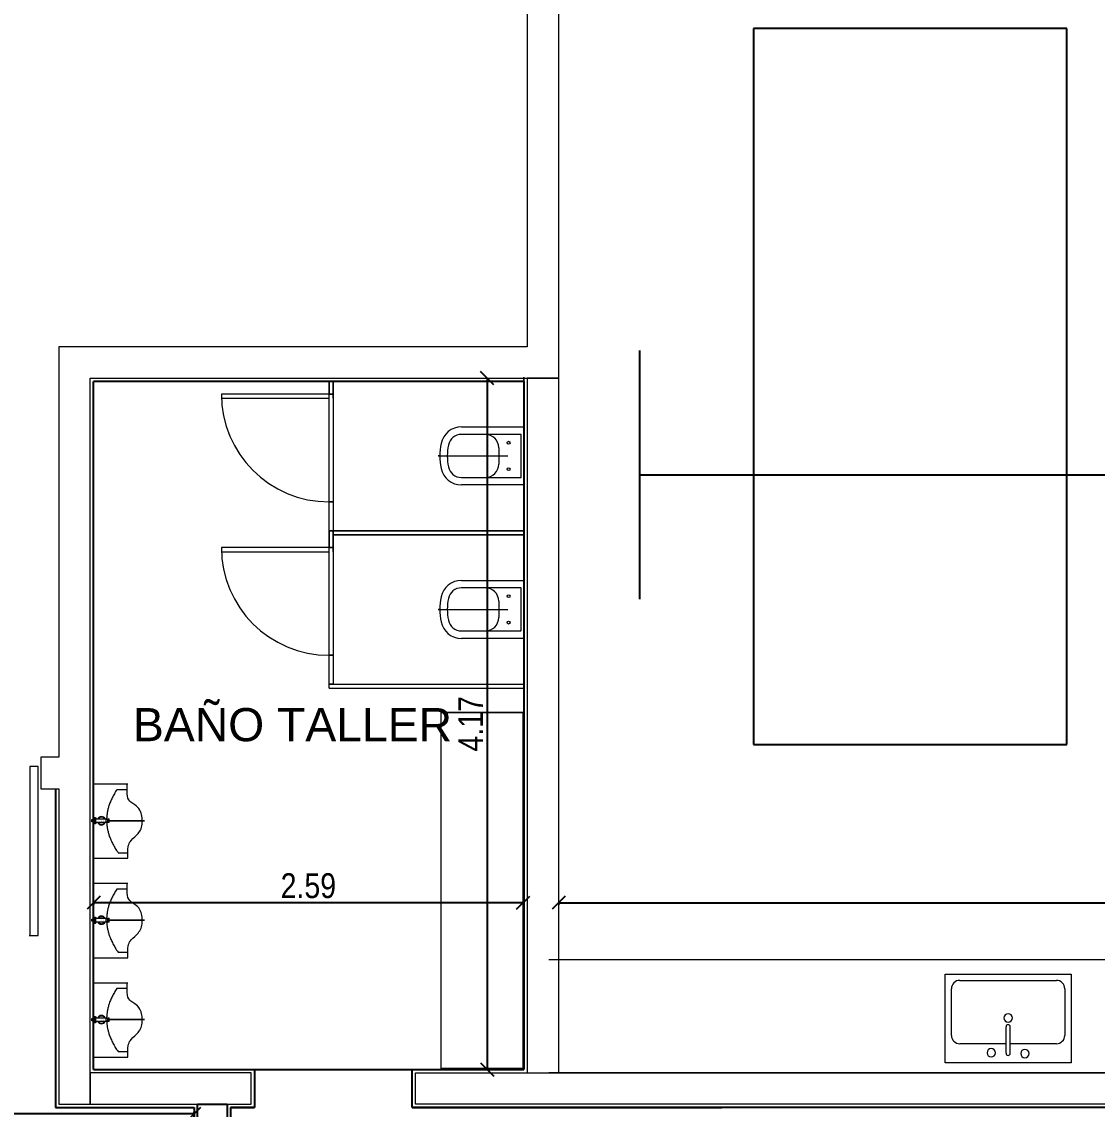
# Model space of a CAD drawing. Header units: millimetres. Extents: x 182 to 305, y 81 to 164.
# Drawn here: x 277.76 to 284.25, y 115.92 to 122.48 of the extents above; entities that cross this region are included whole.
import ezdxf

# ---------------------------------------------------------------- set-up
doc = ezdxf.new("R2010")
doc.units = ezdxf.units.MM
doc.linetypes.add('Dash 1_16_', pattern=[0.003174, 0.001587, -0.001587])
for name, color, linetype, lineweight in [('A-DOORSYM', 7, 'Continuous', 9), ('A-FLORCAM', 7, 'Continuous', 9), ('BLOCK 019', 7, 'Continuous', 9), ('DIMENSION', 1, 'Continuous', 25), ('P-SANRFIM', 7, 'Continuous', 9)]:
    doc.layers.add(name, color=color, linetype=linetype, lineweight=lineweight)
for name, color, linetype in [('DURLOCK', 7, 'Continuous'), ('equipamiento', 7, 'Continuous'), ('estructura', 7, 'Continuous'), ('HATCH LADRILLO COMUN', 7, 'Continuous'), ('LADRILLO HU 018', 7, 'Continuous'), ('REVOQUES', 7, 'Continuous'), ('Sectores', 3, 'Continuous')]:
    doc.layers.add(name, color=color, linetype=linetype)
doc.styles.add('ARIALNARROW', font='ARIALN.TTF')
doc.styles.add('MtXpl_Arial_Unicode_', font='ARIALUNI.ttf')
doc.dimstyles.new('C', dxfattribs={"dimscale": 1.5, "dimtxt": 0.15, "dimasz": 0.08, "dimexe": 0.01, "dimexo": 0, "dimgap": 0.025, "dimtad": 1, "dimzin": 0, "dimdsep": 46, "dimtxsty": 'ARIALNARROW', "dimblk": 'OBLIQUE', "dimcen": 0, "dimclrd": 256, "dimclre": 256, "dimclrt": 256, "dimadec": 0, "dimazin": 0, "dimtfac": 1.666667, "dimtofl": 0, "dimtmove": 0, "dimatfit": 0, "dimldrblk": 'OBLIQUE', "dimfxl": 0.1, "dimtolj": 1, "dimtzin": 0, "dimarcsym": 0})

# ---------------------------------------------------------------- blocks, each defined once
blk = doc.blocks.new('_Oblique')
at = {"layer": 'estructura', "color": 0, "lineweight": -2}
blk.add_line((-0.5, -0.5), (0.5, 0.5), dxfattribs=at)
blk = doc.blocks.new('*D47')
at = {"layer": 'Defpoints', "color": 0}
for p in [(281.001101, 117.170694), (293.610888, 117.170694), (293.610888, 117.170694)]:
    blk.add_point(p, dxfattribs=at)
at = {"layer": 'DIMENSION', "lineweight": -2}
for p, q in [((281.001101, 117.170694), (281.001101, 117.160694)), ((281.001101, 117.170694), (293.610888, 117.170694)), ((293.610888, 117.170694), (293.610888, 117.160694))]:
    blk.add_line(p, q, dxfattribs=at)
at = {"layer": 'DIMENSION', "lineweight": -2, "xscale": 0.08, "yscale": 0.08, "zscale": 0.08, "rotation": 180}
blk.add_blockref('_Oblique', (281.001101, 117.170694), dxfattribs=at)
at = {"layer": 'DIMENSION', "lineweight": -2, "xscale": 0.08, "yscale": 0.08, "zscale": 0.08}
blk.add_blockref('_Oblique', (293.610888, 117.170694), dxfattribs=at)
at = {"layer": 'DIMENSION', "insert": (287.305995, 117.272271), "char_height": 0.15, "attachment_point": 5, "style": 'ARIALNARROW'}
blk.add_mtext('\\A1;12.61', dxfattribs=at)
blk = doc.blocks.new('*D48')
at = {"layer": 'Defpoints', "color": 0}
for p in [(280.570341, 120.334648), (278.911539, 116.164648), (280.570341, 116.164648)]:
    blk.add_point(p, dxfattribs=at)
at = {"layer": 'DIMENSION', "lineweight": -2}
for p, q in [((280.570341, 120.334648), (280.560341, 120.334648)), ((280.570341, 120.334648), (280.570341, 116.164648)), ((278.911539, 116.164648), (280.580341, 116.164648))]:
    blk.add_line(p, q, dxfattribs=at)
at = {"layer": 'DIMENSION', "lineweight": -2, "xscale": 0.08, "yscale": 0.08, "zscale": 0.08}
for p, rotation in [((280.570341, 120.334648), 90), ((280.570341, 116.164648), 270)]:
    blk.add_blockref('_Oblique', p, dxfattribs=dict(at, rotation=rotation))
at = {"layer": 'DIMENSION', "insert": (280.470041, 118.249648), "char_height": 0.15, "attachment_point": 5, "rotation": 90, "style": 'ARIALNARROW'}
blk.add_mtext('\\A1;4.17', dxfattribs=at)
blk = doc.blocks.new('*D49')
at = {"layer": 'Defpoints', "color": 0}
for p in [(280.786402, 117.244006), (278.195194, 117.170694), (278.195194, 117.170694)]:
    blk.add_point(p, dxfattribs=at)
at = {"layer": 'DIMENSION', "lineweight": -2}
for p, q in [((280.786402, 117.244006), (280.786402, 117.160694)), ((278.195194, 117.170694), (278.195194, 117.160694)), ((280.786402, 117.170694), (278.195194, 117.170694))]:
    blk.add_line(p, q, dxfattribs=at)
at = {"layer": 'DIMENSION', "lineweight": -2, "xscale": 0.08, "yscale": 0.08, "zscale": 0.08, "rotation": 180}
blk.add_blockref('_Oblique', (278.195194, 117.170694), dxfattribs=at)
at = {"layer": 'DIMENSION', "lineweight": -2, "xscale": 0.08, "yscale": 0.08, "zscale": 0.08}
blk.add_blockref('_Oblique', (280.786402, 117.170694), dxfattribs=at)
at = {"layer": 'DIMENSION', "insert": (279.490798, 117.272271), "char_height": 0.15, "attachment_point": 5, "style": 'ARIALNARROW'}
blk.add_mtext('\\A1;2.59', dxfattribs=at)
blk = doc.blocks.new('*D51')
at = {"layer": 'Defpoints', "color": 0}
for p in [(265.220788, 115.897484), (265.220788, 115.897484), (278.801539, 114.575899)]:
    blk.add_point(p, dxfattribs=at)
at = {"layer": 'DIMENSION', "lineweight": -2}
for p, q in [((265.220788, 115.897484), (265.220788, 115.907484)), ((278.801539, 115.897484), (265.220788, 115.897484)), ((278.801539, 114.575899), (278.801539, 115.907484))]:
    blk.add_line(p, q, dxfattribs=at)
at = {"layer": 'DIMENSION', "lineweight": -2, "xscale": 0.08, "yscale": 0.08, "zscale": 0.08, "rotation": 180}
blk.add_blockref('_Oblique', (265.220788, 115.897484), dxfattribs=at)
at = {"layer": 'DIMENSION', "lineweight": -2, "xscale": 0.08, "yscale": 0.08, "zscale": 0.08}
blk.add_blockref('_Oblique', (278.801539, 115.897484), dxfattribs=at)
at = {"layer": 'DIMENSION', "insert": (272.011164, 115.999061), "char_height": 0.15, "attachment_point": 5, "style": 'ARIALNARROW'}
blk.add_mtext('\\A1;13.58', dxfattribs=at)

msp = doc.modelspace()

# ---------------------------------------------------------------- linework, layer by layer
at = {"layer": 'A-DOORSYM', "color": 252}
for p, q in [((277.809684, 117.992854), (277.809684, 116.972854)), ((277.859684, 117.992854), (277.809684, 117.992854)), ((277.859684, 116.972854), (277.859684, 117.992854)), ((277.809684, 116.972854), (277.859684, 116.972854))]:
    msp.add_line(p, q, dxfattribs=at)
at = {"layer": 'A-DOORSYM', "color": 252, "linetype": 'Dash 1_16_'}
msp.add_arc((277.859684, 117.992854), 1.021225, 177.19363, 267.19363, dxfattribs=at)
at = {"layer": 'A-FLORCAM', "color": 252}
for p, q in [((279.616002, 120.314648), (279.616002, 120.238448)), ((279.641402, 120.238448), (279.641402, 120.314648)), ((280.791402, 120.314648), (280.791402, 120.340048)), ((280.791402, 120.340048), (280.791402, 120.314648)), ((280.791402, 120.314648), (280.791402, 119.414648)), ((278.966002, 120.238448), (278.966002, 120.213048)), ((279.616002, 120.238448), (278.966002, 120.238448)), ((278.966002, 120.213048), (279.616002, 120.213048)), ((279.616002, 120.238448), (279.641402, 120.238448)), ((279.641402, 120.213048), (279.641402, 120.238448)), ((279.616002, 119.414648), (279.616002, 119.588448)), ((279.616002, 119.588448), (279.641402, 119.588448)), ((279.641402, 119.588448), (279.641402, 119.414648)), ((279.616002, 119.414648), (279.641402, 119.414648)), ((279.616002, 119.414648), (279.616002, 119.313048)), ((280.791402, 119.414648), (279.616002, 119.414648)), ((280.791402, 119.389248), (280.791402, 119.414648)), ((280.791402, 119.414648), (280.791402, 119.389248)), ((279.641402, 119.389248), (280.791402, 119.389248)), ((279.641402, 119.313048), (279.641402, 119.389248)), ((280.791402, 119.389248), (280.791402, 118.489248)), ((278.966002, 119.313048), (278.966002, 119.287648)), ((279.616002, 119.313048), (278.966002, 119.313048)), ((278.966002, 119.287648), (279.616002, 119.287648)), ((279.616002, 119.313048), (279.641402, 119.313048)), ((279.641402, 119.287648), (279.641402, 119.313048)), ((279.616002, 118.489248), (279.616002, 118.663048)), ((279.616002, 118.663048), (279.641402, 118.663048)), ((279.641402, 118.663048), (279.641402, 118.489248)), ((279.616002, 118.489248), (279.641402, 118.489248)), ((280.291402, 118.31841), (280.291402, 118.335702)), ((280.291402, 118.31841), (280.786402, 118.31841)), ((280.786402, 118.31841), (280.291402, 118.31841)), ((280.291402, 116.169602), (280.291402, 118.31841)), ((280.786402, 118.31841), (280.786402, 116.169602)), ((280.786402, 116.169602), (280.786402, 118.31841)), ((280.786402, 116.169602), (280.291402, 116.169602)), ((280.291402, 116.164602), (280.291402, 116.169602)), ((280.291402, 116.169602), (280.786402, 116.169602))]:
    msp.add_line(p, q, dxfattribs=at)
at = {"layer": 'A-FLORCAM', "color": 252, "lineweight": 18}
for p, q in [((279.616002, 120.238448), (279.616002, 120.314648)), ((279.616002, 120.314648), (279.641402, 120.314648)), ((279.641402, 120.314648), (279.641402, 120.238448)), ((279.616002, 119.588448), (279.616002, 120.238448)), ((279.616002, 120.238448), (279.641402, 120.238448)), ((279.641402, 120.238448), (279.616002, 120.238448)), ((279.641402, 120.238448), (279.641402, 119.588448)), ((279.641402, 119.588448), (279.616002, 119.588448)), ((279.616002, 119.414648), (279.616002, 119.588448)), ((279.616002, 119.588448), (279.641402, 119.588448)), ((279.641402, 119.588448), (279.641402, 119.414648)), ((279.641402, 119.414648), (279.616002, 119.414648)), ((279.616002, 119.313048), (279.616002, 119.414648)), ((279.616002, 119.414648), (279.641402, 119.414648)), ((279.641402, 119.389248), (279.641402, 119.414648)), ((279.641402, 119.414648), (280.791402, 119.414648)), ((279.641402, 119.414648), (279.641402, 119.313048)), ((280.791402, 119.414648), (280.791402, 119.389248)), ((280.791402, 119.389248), (279.641402, 119.389248)), ((279.616002, 118.663048), (279.616002, 119.313048)), ((279.616002, 119.313048), (279.641402, 119.313048)), ((279.641402, 119.313048), (279.616002, 119.313048)), ((279.641402, 119.313048), (279.641402, 118.663048)), ((279.641402, 118.663048), (279.616002, 118.663048)), ((279.616002, 118.489248), (279.616002, 118.663048)), ((279.616002, 118.663048), (279.641402, 118.663048)), ((279.641402, 118.663048), (279.641402, 118.489248)), ((279.641402, 118.489248), (279.616002, 118.489248)), ((292.201685, 116.825598), (280.941685, 116.825598)), ((292.201685, 116.144648), (280.941685, 116.144648))]:
    msp.add_line(p, q, dxfattribs=at)
at = {"layer": 'A-FLORCAM', "color": 252}
for centre in [(279.616002, 120.238448), (279.616002, 119.313048)]:
    msp.add_arc(centre, 0.65, 180, 270, dxfattribs=at)
at = {"layer": 'BLOCK 019', "color": 252, "lineweight": 18}
for p, q in [((280.811101, 128.044648), (280.811101, 120.524648)), ((281.001101, 120.334648), (281.001101, 127.854648)), ((280.811101, 120.524648), (277.985194, 120.524648)), ((277.985194, 120.524648), (277.985194, 118.047854)), ((278.175194, 115.954648), (278.175194, 120.334648)), ((278.175194, 120.334648), (281.001101, 120.334648)), ((277.985194, 118.047854), (277.876106, 118.047854)), ((277.876106, 118.047854), (277.876106, 117.857854)), ((277.876106, 117.857854), (277.985194, 117.857854)), ((277.985194, 117.857854), (277.985194, 115.954648)), ((280.136308, 116.144648), (284.408605, 116.144648)), ((280.136308, 115.954648), (280.136308, 116.144648)), ((277.985194, 115.954648), (278.175194, 115.954648)), ((284.408605, 115.954648), (280.136308, 115.954648))]:
    msp.add_line(p, q, dxfattribs=at)
at = {"layer": 'BLOCK 019', "color": 252, "ltscale": 5}
for p, q in [((281.001101, 120.334648), (280.811101, 120.334648)), ((280.811101, 120.334648), (280.811101, 116.144648)), ((281.001101, 116.144648), (281.001101, 120.334648)), ((279.146308, 116.144648), (278.175194, 116.144648)), ((278.175194, 116.144648), (278.175194, 115.954648)), ((279.146308, 115.954648), (279.146308, 116.144648)), ((280.811101, 116.144648), (281.001101, 116.144648)), ((278.175194, 115.954648), (279.146308, 115.954648))]:
    msp.add_line(p, q, dxfattribs=at)
at = {"layer": 'DURLOCK', "color": 252, "lineweight": 18}
for p, q in [((279.616002, 118.489248), (280.791402, 118.489248)), ((279.616002, 118.463848), (279.616002, 118.489248)), ((279.616002, 118.489248), (280.791402, 118.489248)), ((279.616002, 118.463848), (279.616002, 118.489248)), ((279.616002, 118.463848), (280.791402, 118.463848)), ((279.616002, 118.463848), (280.791402, 118.463848))]:
    msp.add_line(p, q, dxfattribs=at)
at = {"layer": 'equipamiento', "color": 252, "ltscale": 5}
for p, q in [((282.177454, 122.444621), (282.177454, 118.124621)), ((284.067454, 122.444621), (282.177454, 122.444621)), ((284.067454, 118.124621), (284.067454, 122.444621)), ((281.491109, 119.750999), (281.491109, 120.500999)), ((281.491109, 119.750999), (284.891109, 119.750999)), ((281.491109, 119.000999), (281.491109, 119.750999)), ((282.177454, 118.124621), (284.067454, 118.124621))]:
    msp.add_line(p, q, dxfattribs=at)
at = {"layer": 'HATCH LADRILLO COMUN', "color": 252, "ltscale": 5}
for p, q in [((279.021539, 115.934648), (279.166308, 115.934648)), ((280.116308, 115.934648), (281.017907, 115.934648)), ((281.001101, 115.934648), (281.986109, 115.934648))]:
    msp.add_line(p, q, dxfattribs=at)
at = {"layer": 'LADRILLO HU 018', "color": 252}
for p, q in [((278.821539, 115.812148), (278.821539, 115.954648)), ((278.821539, 115.954648), (279.001539, 115.954648)), ((279.001539, 115.954648), (279.001539, 115.812148))]:
    msp.add_line(p, q, dxfattribs=at)
at = {"layer": 'P-SANRFIM', "color": 252}
for p, q in [((280.414128, 120.040392), (280.604118, 120.040392)), ((280.772118, 119.995392), (280.414128, 119.995392)), ((280.604118, 120.040392), (280.786118, 120.040392)), ((280.774118, 119.737392), (280.774118, 119.993392)), ((280.789118, 120.037392), (280.789118, 119.693392)), ((280.789997, 120.040278), (280.789997, 120.028582)), ((280.789997, 119.966836), (280.789997, 120.040278)), ((280.789997, 120.037752), (280.789997, 120.038838)), ((280.789997, 120.037752), (280.789997, 120.038838)), ((280.789997, 120.038838), (280.789997, 120.037752)), ((280.789997, 120.037752), (280.789997, 119.980602)), ((280.789997, 120.035953), (280.789997, 120.037752)), ((280.789997, 120.035953), (280.789997, 120.037752)), ((280.789997, 120.037752), (280.789997, 120.035953)), ((280.789997, 120.03345), (280.789997, 120.035953)), ((280.789997, 120.03345), (280.789997, 120.035953)), ((280.789997, 120.035953), (280.789997, 120.03345)), ((280.789997, 120.030254), (280.789997, 120.03345)), ((280.789997, 120.030254), (280.789997, 120.03345)), ((280.789997, 120.03345), (280.789997, 120.030254)), ((280.789997, 120.026373), (280.789997, 120.030254)), ((280.789997, 120.026373), (280.789997, 120.030254)), ((280.789997, 120.030254), (280.789997, 120.026373)), ((280.789997, 120.028582), (280.789997, 119.865582)), ((280.789997, 120.021839), (280.789997, 120.026373)), ((280.789997, 120.021839), (280.789997, 120.026373)), ((280.789997, 120.026373), (280.789997, 120.021839)), ((280.789997, 120.016693), (280.789997, 120.021839)), ((280.789997, 120.016693), (280.789997, 120.021839)), ((280.789997, 120.021839), (280.789997, 120.016693)), ((280.789997, 120.010962), (280.789997, 120.016693)), ((280.789997, 120.010962), (280.789997, 120.016693)), ((280.789997, 120.016693), (280.789997, 120.010962)), ((280.789997, 120.004673), (280.789997, 120.010962)), ((280.789997, 120.004673), (280.789997, 120.010962)), ((280.789997, 120.010962), (280.789997, 120.004673)), ((280.789997, 119.99785), (280.789997, 120.004673)), ((280.789997, 119.99785), (280.789997, 120.004673)), ((280.789997, 120.004673), (280.789997, 119.99785)), ((280.789997, 119.990521), (280.789997, 119.99785)), ((280.789997, 119.990521), (280.789997, 119.99785)), ((280.789997, 119.99785), (280.789997, 119.990521)), ((280.789997, 119.982747), (280.789997, 119.990521)), ((280.789997, 119.982747), (280.789997, 119.990521)), ((280.789997, 119.990521), (280.789997, 119.982747)), ((280.789997, 119.946141), (280.789997, 119.984202)), ((280.789997, 119.974598), (280.789997, 119.982747)), ((280.789997, 119.974598), (280.789997, 119.982747)), ((280.789997, 119.982747), (280.789997, 119.974598)), ((280.789997, 119.966112), (280.789997, 119.974598)), ((280.789997, 119.966112), (280.789997, 119.974598)), ((280.789997, 119.974598), (280.789997, 119.966112)), ((280.789997, 119.956317), (280.789997, 119.966836)), ((280.789997, 119.957325), (280.789997, 119.966112)), ((280.789997, 119.957325), (280.789997, 119.966112)), ((280.789997, 119.966112), (280.789997, 119.957325)), ((280.789997, 119.965582), (280.789997, 119.956317)), ((280.789997, 119.884442), (280.789997, 119.965582)), ((280.789997, 119.948276), (280.789997, 119.957325)), ((280.789997, 119.948276), (280.789997, 119.957325)), ((280.789997, 119.957325), (280.789997, 119.948276)), ((280.789997, 119.939003), (280.789997, 119.948276)), ((280.789997, 119.939003), (280.789997, 119.948276)), ((280.789997, 119.948276), (280.789997, 119.939003)), ((280.789997, 119.904259), (280.789997, 119.946141)), ((280.789997, 119.930784), (280.789997, 119.939003)), ((280.789997, 119.930784), (280.789997, 119.939003)), ((280.789997, 119.939003), (280.789997, 119.930784)), ((280.789997, 119.922533), (280.789997, 119.930784)), ((280.789997, 119.922533), (280.789997, 119.930784)), ((280.789997, 119.930784), (280.789997, 119.922533)), ((280.789997, 119.914255), (280.789997, 119.922533)), ((280.789997, 119.914255), (280.789997, 119.922533)), ((280.789997, 119.922533), (280.789997, 119.914255)), ((280.274778, 119.865392), (280.275612, 119.865392)), ((280.274778, 119.865392), (280.275612, 119.865392)), ((280.275613, 119.865392), (280.274779, 119.865392)), ((280.274779, 119.865392), (280.275613, 119.865392)), ((280.275612, 119.865392), (280.276631, 119.865392)), ((280.275612, 119.865392), (280.276631, 119.865392)), ((280.276631, 119.865392), (280.275613, 119.865392)), ((280.275613, 119.865392), (280.276631, 119.865392)), ((280.276631, 119.865392), (280.277833, 119.865392)), ((280.276631, 119.865392), (280.277833, 119.865392)), ((280.277834, 119.865392), (280.276631, 119.865392)), ((280.276631, 119.865392), (280.277834, 119.865392)), ((280.277247, 119.865392), (280.27833, 119.865392)), ((280.277869, 119.865392), (280.277247, 119.865392)), ((280.277833, 119.865392), (280.279219, 119.865392)), ((280.277833, 119.865392), (280.279219, 119.865392)), ((280.27922, 119.865392), (280.277834, 119.865392)), ((280.277834, 119.865392), (280.27922, 119.865392)), ((280.278882, 119.865392), (280.277869, 119.865392)), ((280.27833, 119.865392), (280.279123, 119.865392)), ((280.280492, 119.865392), (280.278882, 119.865392)), ((280.279123, 119.865392), (280.281513, 119.865392)), ((280.279219, 119.865392), (280.280789, 119.865392)), ((280.279219, 119.865392), (280.280789, 119.865392)), ((280.280789, 119.865392), (280.27922, 119.865392)), ((280.27922, 119.865392), (280.280789, 119.865392)), ((280.280789, 119.865392), (280.283037, 119.865392)), ((280.280789, 119.865392), (280.283037, 119.865392)), ((280.283038, 119.865392), (280.280789, 119.865392)), ((280.280789, 119.865392), (280.283038, 119.865392)), ((280.281513, 119.865392), (280.284462, 119.865392)), ((280.282823, 119.865392), (280.281984, 119.865392)), ((280.283846, 119.865392), (280.282823, 119.865392)), ((280.283037, 119.865392), (280.285977, 119.865392)), ((280.285055, 119.865392), (280.283846, 119.865392)), ((280.285977, 119.865392), (280.289591, 119.865392)), ((280.289591, 119.865392), (280.293862, 119.865392)), ((280.293862, 119.865392), (280.298773, 119.865392)), ((280.298773, 119.865392), (280.304306, 119.865392)), ((280.304306, 119.865392), (280.310416, 119.865392)), ((280.310416, 119.865392), (280.317047, 119.865392)), ((280.317047, 119.865392), (280.324168, 119.865392)), ((280.324168, 119.865392), (280.331746, 119.865392)), ((280.331746, 119.865392), (280.339749, 119.865392)), ((280.339749, 119.865392), (280.348144, 119.865392)), ((280.348144, 119.865392), (280.356861, 119.865392)), ((280.356861, 119.865392), (280.365823, 119.865392)), ((280.365823, 119.865392), (280.374988, 119.865392)), ((280.365823, 119.865392), (280.374988, 119.865392)), ((280.374988, 119.865392), (280.384317, 119.865392)), ((280.384317, 119.865392), (280.393769, 119.865392)), ((280.393769, 119.865392), (280.403304, 119.865392)), ((280.403304, 119.865392), (280.593294, 119.865392)), ((280.593294, 119.865392), (280.663293, 119.865392)), ((280.639118, 119.915392), (280.639118, 119.815392)), ((280.663293, 119.865392), (280.666091, 119.865392)), ((280.666091, 119.865392), (280.668857, 119.865392)), ((280.668857, 119.865392), (280.671576, 119.865392)), ((280.671576, 119.865392), (280.674232, 119.865392)), ((280.674232, 119.865392), (280.67681, 119.865392)), ((280.67681, 119.865392), (280.679294, 119.865392)), ((280.679294, 119.865392), (280.681655, 119.865392)), ((280.681655, 119.865392), (280.683868, 119.865392)), ((280.683868, 119.865392), (280.685921, 119.865392)), ((280.685921, 119.865392), (280.687802, 119.865392)), ((280.687802, 119.865392), (280.689501, 119.865392)), ((280.689501, 119.865392), (280.691006, 119.865392)), ((280.691006, 119.865392), (280.692292, 119.865392)), ((280.692292, 119.865392), (280.693355, 119.865392)), ((280.693355, 119.865392), (280.694191, 119.865392)), ((280.789997, 119.905952), (280.789997, 119.914255)), ((280.789997, 119.905952), (280.789997, 119.914255)), ((280.789997, 119.914255), (280.789997, 119.905952)), ((280.789997, 119.897627), (280.789997, 119.905952)), ((280.789997, 119.897627), (280.789997, 119.905952)), ((280.789997, 119.905952), (280.789997, 119.897627)), ((280.789997, 119.860841), (280.789997, 119.904259)), ((280.789997, 119.889284), (280.789997, 119.897627)), ((280.789997, 119.889284), (280.789997, 119.897627)), ((280.789997, 119.897627), (280.789997, 119.889284)), ((280.789997, 119.880928), (280.789997, 119.889284)), ((280.789997, 119.880928), (280.789997, 119.889284)), ((280.789997, 119.889284), (280.789997, 119.880928)), ((280.789997, 119.878862), (280.789997, 119.884442)), ((280.789997, 119.872567), (280.789997, 119.880928)), ((280.789997, 119.872567), (280.789997, 119.880928)), ((280.789997, 119.880928), (280.789997, 119.872567)), ((280.789997, 119.851921), (280.789997, 119.878862)), ((280.789997, 119.864202), (280.789997, 119.872567)), ((280.789997, 119.864202), (280.789997, 119.872567)), ((280.789997, 119.872567), (280.789997, 119.864202)), ((280.789997, 119.865582), (280.789997, 119.702582)), ((280.789997, 119.855837), (280.789997, 119.864202)), ((280.789997, 119.855837), (280.789997, 119.864202)), ((280.789997, 119.864202), (280.789997, 119.855837)), ((280.789997, 119.818169), (280.789997, 119.860841)), ((280.789997, 119.847476), (280.789997, 119.855837)), ((280.789997, 119.847476), (280.789997, 119.855837)), ((280.789997, 119.855837), (280.789997, 119.847476)), ((280.789997, 119.846342), (280.789997, 119.851921)), ((280.789997, 119.83912), (280.789997, 119.847476)), ((280.789997, 119.83912), (280.789997, 119.847476)), ((280.789997, 119.847476), (280.789997, 119.83912)), ((280.789997, 119.765582), (280.789997, 119.846342)), ((280.789997, 119.830777), (280.789997, 119.83912)), ((280.789997, 119.830777), (280.789997, 119.83912)), ((280.789997, 119.83912), (280.789997, 119.830777)), ((280.789997, 119.822452), (280.789997, 119.830777)), ((280.789997, 119.822452), (280.789997, 119.830777)), ((280.789997, 119.830777), (280.789997, 119.822452)), ((280.789997, 119.814149), (280.789997, 119.822452)), ((280.789997, 119.814149), (280.789997, 119.822452)), ((280.789997, 119.822452), (280.789997, 119.814149)), ((280.789997, 119.778529), (280.789997, 119.818169)), ((280.789997, 119.805871), (280.789997, 119.814149)), ((280.789997, 119.805871), (280.789997, 119.814149)), ((280.789997, 119.814149), (280.789997, 119.805871)), ((280.789997, 119.79762), (280.789997, 119.805871)), ((280.789997, 119.79762), (280.789997, 119.805871)), ((280.789997, 119.805871), (280.789997, 119.79762)), ((280.789997, 119.789401), (280.789997, 119.79762)), ((280.789997, 119.789401), (280.789997, 119.79762)), ((280.789997, 119.79762), (280.789997, 119.789401)), ((280.789997, 119.780128), (280.789997, 119.789401)), ((280.789997, 119.780128), (280.789997, 119.789401)), ((280.789997, 119.789401), (280.789997, 119.780128)), ((280.414128, 119.735392), (280.772118, 119.735392)), ((280.789997, 119.771079), (280.789997, 119.780128)), ((280.789997, 119.771079), (280.789997, 119.780128)), ((280.789997, 119.780128), (280.789997, 119.771079)), ((280.789997, 119.744202), (280.789997, 119.778529)), ((280.789997, 119.774847), (280.789997, 119.765582)), ((280.789997, 119.764328), (280.789997, 119.774847)), ((280.789997, 119.762292), (280.789997, 119.771079)), ((280.789997, 119.762292), (280.789997, 119.771079)), ((280.789997, 119.771079), (280.789997, 119.762292)), ((280.789997, 119.690886), (280.789997, 119.764328)), ((280.789997, 119.753806), (280.789997, 119.762292)), ((280.789997, 119.753806), (280.789997, 119.762292)), ((280.789997, 119.762292), (280.789997, 119.753806)), ((280.789997, 119.745657), (280.789997, 119.753806)), ((280.789997, 119.745657), (280.789997, 119.753806)), ((280.789997, 119.753806), (280.789997, 119.745657)), ((280.789997, 119.689566), (280.789997, 119.749298)), ((280.789997, 119.737883), (280.789997, 119.745657)), ((280.789997, 119.737883), (280.789997, 119.745657)), ((280.789997, 119.745657), (280.789997, 119.737883)), ((280.789997, 119.730554), (280.789997, 119.737883)), ((280.789997, 119.730554), (280.789997, 119.737883)), ((280.789997, 119.737883), (280.789997, 119.730554)), ((280.789997, 119.723731), (280.789997, 119.730554)), ((280.789997, 119.723731), (280.789997, 119.730554)), ((280.789997, 119.730554), (280.789997, 119.723731)), ((280.789997, 119.717442), (280.789997, 119.723731)), ((280.789997, 119.717442), (280.789997, 119.723731)), ((280.789997, 119.723731), (280.789997, 119.717442)), ((280.604118, 119.690392), (280.414128, 119.690392)), ((280.786118, 119.690392), (280.604118, 119.690392)), ((280.789997, 119.711711), (280.789997, 119.717442)), ((280.789997, 119.711711), (280.789997, 119.717442)), ((280.789997, 119.717442), (280.789997, 119.711711)), ((280.789997, 119.706565), (280.789997, 119.711711)), ((280.789997, 119.706565), (280.789997, 119.711711)), ((280.789997, 119.711711), (280.789997, 119.706565)), ((280.789997, 119.702031), (280.789997, 119.706565)), ((280.789997, 119.702031), (280.789997, 119.706565)), ((280.789997, 119.706565), (280.789997, 119.702031)), ((280.789997, 119.702582), (280.789997, 119.690886)), ((280.789997, 119.69815), (280.789997, 119.702031)), ((280.789997, 119.69815), (280.789997, 119.702031)), ((280.789997, 119.702031), (280.789997, 119.69815)), ((280.789997, 119.694954), (280.789997, 119.69815)), ((280.789997, 119.694954), (280.789997, 119.69815)), ((280.789997, 119.69815), (280.789997, 119.694954)), ((280.789997, 119.692451), (280.789997, 119.694954)), ((280.789997, 119.692451), (280.789997, 119.694954)), ((280.789997, 119.694954), (280.789997, 119.692451)), ((280.789997, 119.690652), (280.789997, 119.692451)), ((280.789997, 119.690652), (280.789997, 119.692451)), ((280.789997, 119.692451), (280.789997, 119.690652)), ((280.789997, 119.690652), (280.789997, 119.689566)), ((280.789997, 119.689566), (280.789997, 119.690652)), ((280.789997, 119.689566), (280.789997, 119.690652)), ((280.789997, 119.690652), (280.789997, 119.689566)), ((280.414128, 119.114992), (280.604118, 119.114992)), ((280.772118, 119.069992), (280.414128, 119.069992)), ((280.604118, 119.114992), (280.786118, 119.114992)), ((280.774118, 118.811992), (280.774118, 119.067992)), ((280.789118, 119.111992), (280.789118, 118.767992)), ((280.789997, 119.114878), (280.789997, 119.103182)), ((280.789997, 119.041436), (280.789997, 119.114878)), ((280.789997, 119.112352), (280.789997, 119.113438)), ((280.789997, 119.112352), (280.789997, 119.113438)), ((280.789997, 119.113438), (280.789997, 119.112352)), ((280.789997, 119.112352), (280.789997, 119.055202)), ((280.789997, 119.110553), (280.789997, 119.112352)), ((280.789997, 119.110553), (280.789997, 119.112352)), ((280.789997, 119.112352), (280.789997, 119.110553)), ((280.789997, 119.10805), (280.789997, 119.110553)), ((280.789997, 119.10805), (280.789997, 119.110553)), ((280.789997, 119.110553), (280.789997, 119.10805)), ((280.789997, 119.104854), (280.789997, 119.10805)), ((280.789997, 119.104854), (280.789997, 119.10805)), ((280.789997, 119.10805), (280.789997, 119.104854)), ((280.789997, 119.100973), (280.789997, 119.104854)), ((280.789997, 119.100973), (280.789997, 119.104854)), ((280.789997, 119.104854), (280.789997, 119.100973)), ((280.789997, 119.103182), (280.789997, 118.940182)), ((280.789997, 119.096439), (280.789997, 119.100973)), ((280.789997, 119.096439), (280.789997, 119.100973)), ((280.789997, 119.100973), (280.789997, 119.096439)), ((280.789997, 119.091293), (280.789997, 119.096439)), ((280.789997, 119.091293), (280.789997, 119.096439)), ((280.789997, 119.096439), (280.789997, 119.091293)), ((280.789997, 119.085562), (280.789997, 119.091293)), ((280.789997, 119.085562), (280.789997, 119.091293)), ((280.789997, 119.091293), (280.789997, 119.085562)), ((280.789997, 119.079273), (280.789997, 119.085562)), ((280.789997, 119.079273), (280.789997, 119.085562)), ((280.789997, 119.085562), (280.789997, 119.079273)), ((280.789997, 119.07245), (280.789997, 119.079273)), ((280.789997, 119.07245), (280.789997, 119.079273)), ((280.789997, 119.079273), (280.789997, 119.07245)), ((280.789997, 119.065121), (280.789997, 119.07245)), ((280.789997, 119.065121), (280.789997, 119.07245)), ((280.789997, 119.07245), (280.789997, 119.065121)), ((280.789997, 119.057347), (280.789997, 119.065121)), ((280.789997, 119.057347), (280.789997, 119.065121)), ((280.789997, 119.065121), (280.789997, 119.057347)), ((280.789997, 119.020741), (280.789997, 119.058802)), ((280.789997, 119.049198), (280.789997, 119.057347)), ((280.789997, 119.049198), (280.789997, 119.057347)), ((280.789997, 119.057347), (280.789997, 119.049198)), ((280.789997, 119.040712), (280.789997, 119.049198)), ((280.789997, 119.040712), (280.789997, 119.049198)), ((280.789997, 119.049198), (280.789997, 119.040712)), ((280.789997, 119.030917), (280.789997, 119.041436)), ((280.789997, 119.031925), (280.789997, 119.040712)), ((280.789997, 119.031925), (280.789997, 119.040712)), ((280.789997, 119.040712), (280.789997, 119.031925)), ((280.789997, 119.040182), (280.789997, 119.030917)), ((280.789997, 118.959042), (280.789997, 119.040182)), ((280.789997, 119.022876), (280.789997, 119.031925)), ((280.789997, 119.022876), (280.789997, 119.031925)), ((280.789997, 119.031925), (280.789997, 119.022876)), ((280.789997, 119.013603), (280.789997, 119.022876)), ((280.789997, 119.013603), (280.789997, 119.022876)), ((280.789997, 119.022876), (280.789997, 119.013603)), ((280.789997, 118.978859), (280.789997, 119.020741)), ((280.789997, 119.005384), (280.789997, 119.013603)), ((280.789997, 119.005384), (280.789997, 119.013603)), ((280.789997, 119.013603), (280.789997, 119.005384)), ((280.789997, 118.997133), (280.789997, 119.005384)), ((280.789997, 118.997133), (280.789997, 119.005384)), ((280.789997, 119.005384), (280.789997, 118.997133)), ((280.274778, 118.939992), (280.275612, 118.939992)), ((280.274778, 118.939992), (280.275612, 118.939992)), ((280.275613, 118.939992), (280.274779, 118.939992)), ((280.274779, 118.939992), (280.275613, 118.939992)), ((280.275612, 118.939992), (280.276631, 118.939992)), ((280.275612, 118.939992), (280.276631, 118.939992)), ((280.276631, 118.939992), (280.275613, 118.939992)), ((280.275613, 118.939992), (280.276631, 118.939992)), ((280.276631, 118.939992), (280.277833, 118.939992)), ((280.276631, 118.939992), (280.277833, 118.939992)), ((280.277834, 118.939992), (280.276631, 118.939992)), ((280.276631, 118.939992), (280.277834, 118.939992)), ((280.277247, 118.939992), (280.27833, 118.939992)), ((280.277869, 118.939992), (280.277247, 118.939992)), ((280.277833, 118.939992), (280.279219, 118.939992)), ((280.277833, 118.939992), (280.279219, 118.939992)), ((280.27922, 118.939992), (280.277834, 118.939992)), ((280.277834, 118.939992), (280.27922, 118.939992)), ((280.278882, 118.939992), (280.277869, 118.939992)), ((280.27833, 118.939992), (280.279123, 118.939992)), ((280.280492, 118.939992), (280.278882, 118.939992)), ((280.279123, 118.939992), (280.281513, 118.939992)), ((280.279219, 118.939992), (280.280789, 118.939992)), ((280.279219, 118.939992), (280.280789, 118.939992)), ((280.280789, 118.939992), (280.27922, 118.939992)), ((280.27922, 118.939992), (280.280789, 118.939992)), ((280.280789, 118.939992), (280.283037, 118.939992)), ((280.280789, 118.939992), (280.283037, 118.939992)), ((280.283038, 118.939992), (280.280789, 118.939992)), ((280.280789, 118.939992), (280.283038, 118.939992)), ((280.281513, 118.939992), (280.284462, 118.939992)), ((280.282823, 118.939992), (280.281984, 118.939992)), ((280.283846, 118.939992), (280.282823, 118.939992)), ((280.283037, 118.939992), (280.285977, 118.939992)), ((280.285055, 118.939992), (280.283846, 118.939992)), ((280.285977, 118.939992), (280.289591, 118.939992)), ((280.289591, 118.939992), (280.293862, 118.939992)), ((280.293862, 118.939992), (280.298773, 118.939992)), ((280.298773, 118.939992), (280.304306, 118.939992)), ((280.304306, 118.939992), (280.310416, 118.939992)), ((280.310416, 118.939992), (280.317047, 118.939992)), ((280.317047, 118.939992), (280.324168, 118.939992)), ((280.324168, 118.939992), (280.331746, 118.939992)), ((280.331746, 118.939992), (280.339749, 118.939992)), ((280.339749, 118.939992), (280.348144, 118.939992)), ((280.348144, 118.939992), (280.356861, 118.939992)), ((280.356861, 118.939992), (280.365823, 118.939992)), ((280.365823, 118.939992), (280.374988, 118.939992)), ((280.365823, 118.939992), (280.374988, 118.939992)), ((280.374988, 118.939992), (280.384317, 118.939992)), ((280.384317, 118.939992), (280.393769, 118.939992)), ((280.393769, 118.939992), (280.403304, 118.939992)), ((280.403304, 118.939992), (280.593294, 118.939992)), ((280.593294, 118.939992), (280.663293, 118.939992)), ((280.639118, 118.989992), (280.639118, 118.889992)), ((280.663293, 118.939992), (280.666091, 118.939992)), ((280.666091, 118.939992), (280.668857, 118.939992)), ((280.668857, 118.939992), (280.671576, 118.939992)), ((280.671576, 118.939992), (280.674232, 118.939992)), ((280.674232, 118.939992), (280.67681, 118.939992)), ((280.67681, 118.939992), (280.679294, 118.939992)), ((280.679294, 118.939992), (280.681655, 118.939992)), ((280.681655, 118.939992), (280.683868, 118.939992)), ((280.683868, 118.939992), (280.685921, 118.939992)), ((280.685921, 118.939992), (280.687802, 118.939992)), ((280.687802, 118.939992), (280.689501, 118.939992)), ((280.689501, 118.939992), (280.691006, 118.939992)), ((280.691006, 118.939992), (280.692292, 118.939992)), ((280.692292, 118.939992), (280.693355, 118.939992)), ((280.693355, 118.939992), (280.694191, 118.939992)), ((280.789997, 118.988855), (280.789997, 118.997133)), ((280.789997, 118.988855), (280.789997, 118.997133)), ((280.789997, 118.997133), (280.789997, 118.988855)), ((280.789997, 118.980552), (280.789997, 118.988855)), ((280.789997, 118.980552), (280.789997, 118.988855)), ((280.789997, 118.988855), (280.789997, 118.980552)), ((280.789997, 118.972227), (280.789997, 118.980552)), ((280.789997, 118.972227), (280.789997, 118.980552)), ((280.789997, 118.980552), (280.789997, 118.972227)), ((280.789997, 118.935441), (280.789997, 118.978859)), ((280.789997, 118.963884), (280.789997, 118.972227)), ((280.789997, 118.963884), (280.789997, 118.972227)), ((280.789997, 118.972227), (280.789997, 118.963884)), ((280.789997, 118.955528), (280.789997, 118.963884)), ((280.789997, 118.955528), (280.789997, 118.963884)), ((280.789997, 118.963884), (280.789997, 118.955528)), ((280.789997, 118.953462), (280.789997, 118.959042)), ((280.789997, 118.947167), (280.789997, 118.955528)), ((280.789997, 118.947167), (280.789997, 118.955528)), ((280.789997, 118.955528), (280.789997, 118.947167)), ((280.789997, 118.926521), (280.789997, 118.953462)), ((280.789997, 118.938802), (280.789997, 118.947167)), ((280.789997, 118.938802), (280.789997, 118.947167)), ((280.789997, 118.947167), (280.789997, 118.938802)), ((280.789997, 118.940182), (280.789997, 118.777182)), ((280.789997, 118.930437), (280.789997, 118.938802)), ((280.789997, 118.930437), (280.789997, 118.938802)), ((280.789997, 118.938802), (280.789997, 118.930437)), ((280.789997, 118.892769), (280.789997, 118.935441)), ((280.789997, 118.922076), (280.789997, 118.930437)), ((280.789997, 118.922076), (280.789997, 118.930437)), ((280.789997, 118.930437), (280.789997, 118.922076)), ((280.789997, 118.920942), (280.789997, 118.926521)), ((280.789997, 118.91372), (280.789997, 118.922076)), ((280.789997, 118.91372), (280.789997, 118.922076)), ((280.789997, 118.922076), (280.789997, 118.91372)), ((280.789997, 118.840182), (280.789997, 118.920942)), ((280.789997, 118.905377), (280.789997, 118.91372)), ((280.789997, 118.905377), (280.789997, 118.91372)), ((280.789997, 118.91372), (280.789997, 118.905377)), ((280.789997, 118.897052), (280.789997, 118.905377)), ((280.789997, 118.897052), (280.789997, 118.905377)), ((280.789997, 118.905377), (280.789997, 118.897052)), ((280.789997, 118.888749), (280.789997, 118.897052)), ((280.789997, 118.888749), (280.789997, 118.897052)), ((280.789997, 118.897052), (280.789997, 118.888749)), ((280.789997, 118.853129), (280.789997, 118.892769)), ((280.789997, 118.880471), (280.789997, 118.888749)), ((280.789997, 118.880471), (280.789997, 118.888749)), ((280.789997, 118.888749), (280.789997, 118.880471)), ((280.789997, 118.87222), (280.789997, 118.880471)), ((280.789997, 118.87222), (280.789997, 118.880471)), ((280.789997, 118.880471), (280.789997, 118.87222)), ((280.789997, 118.864001), (280.789997, 118.87222)), ((280.789997, 118.864001), (280.789997, 118.87222)), ((280.789997, 118.87222), (280.789997, 118.864001)), ((280.414128, 118.809992), (280.772118, 118.809992)), ((280.789997, 118.854728), (280.789997, 118.864001)), ((280.789997, 118.854728), (280.789997, 118.864001)), ((280.789997, 118.864001), (280.789997, 118.854728)), ((280.789997, 118.845679), (280.789997, 118.854728)), ((280.789997, 118.845679), (280.789997, 118.854728)), ((280.789997, 118.854728), (280.789997, 118.845679)), ((280.789997, 118.818802), (280.789997, 118.853129)), ((280.789997, 118.849447), (280.789997, 118.840182)), ((280.789997, 118.838928), (280.789997, 118.849447)), ((280.789997, 118.836892), (280.789997, 118.845679)), ((280.789997, 118.836892), (280.789997, 118.845679)), ((280.789997, 118.845679), (280.789997, 118.836892)), ((280.789997, 118.765486), (280.789997, 118.838928)), ((280.789997, 118.828406), (280.789997, 118.836892)), ((280.789997, 118.828406), (280.789997, 118.836892)), ((280.789997, 118.836892), (280.789997, 118.828406)), ((280.789997, 118.820257), (280.789997, 118.828406)), ((280.789997, 118.820257), (280.789997, 118.828406)), ((280.789997, 118.828406), (280.789997, 118.820257)), ((280.789997, 118.764166), (280.789997, 118.823898)), ((280.789997, 118.812483), (280.789997, 118.820257)), ((280.789997, 118.812483), (280.789997, 118.820257)), ((280.789997, 118.820257), (280.789997, 118.812483)), ((280.789997, 118.805154), (280.789997, 118.812483)), ((280.789997, 118.805154), (280.789997, 118.812483)), ((280.789997, 118.812483), (280.789997, 118.805154)), ((280.789997, 118.798331), (280.789997, 118.805154)), ((280.789997, 118.798331), (280.789997, 118.805154)), ((280.789997, 118.805154), (280.789997, 118.798331)), ((280.604118, 118.764992), (280.414128, 118.764992)), ((280.786118, 118.764992), (280.604118, 118.764992)), ((280.789997, 118.792042), (280.789997, 118.798331)), ((280.789997, 118.792042), (280.789997, 118.798331)), ((280.789997, 118.798331), (280.789997, 118.792042)), ((280.789997, 118.786311), (280.789997, 118.792042)), ((280.789997, 118.786311), (280.789997, 118.792042)), ((280.789997, 118.792042), (280.789997, 118.786311)), ((280.789997, 118.781165), (280.789997, 118.786311)), ((280.789997, 118.781165), (280.789997, 118.786311)), ((280.789997, 118.786311), (280.789997, 118.781165)), ((280.789997, 118.776631), (280.789997, 118.781165)), ((280.789997, 118.776631), (280.789997, 118.781165)), ((280.789997, 118.781165), (280.789997, 118.776631)), ((280.789997, 118.777182), (280.789997, 118.765486)), ((280.789997, 118.77275), (280.789997, 118.776631)), ((280.789997, 118.77275), (280.789997, 118.776631)), ((280.789997, 118.776631), (280.789997, 118.77275)), ((280.789997, 118.769554), (280.789997, 118.77275)), ((280.789997, 118.769554), (280.789997, 118.77275)), ((280.789997, 118.77275), (280.789997, 118.769554)), ((280.789997, 118.767051), (280.789997, 118.769554)), ((280.789997, 118.767051), (280.789997, 118.769554)), ((280.789997, 118.769554), (280.789997, 118.767051)), ((280.789997, 118.765252), (280.789997, 118.767051)), ((280.789997, 118.765252), (280.789997, 118.767051)), ((280.789997, 118.767051), (280.789997, 118.765252)), ((280.789997, 118.765252), (280.789997, 118.764166)), ((280.789997, 118.764166), (280.789997, 118.765252)), ((280.789997, 118.764166), (280.789997, 118.765252)), ((280.789997, 118.765252), (280.789997, 118.764166)), ((278.395663, 117.852404), (278.335663, 117.852404)), ((278.185186, 117.671453), (278.195186, 117.671453)), ((278.185186, 117.668278), (278.185186, 117.671453)), ((278.185186, 117.661928), (278.185186, 117.668278)), ((278.185186, 117.658753), (278.185186, 117.661928)), ((278.195186, 117.658753), (278.185186, 117.658753)), ((278.195186, 117.684153), (278.205186, 117.684153)), ((278.195186, 117.646053), (278.195186, 117.684153)), ((278.195186, 117.68311), (278.195186, 117.678574)), ((278.195186, 117.651633), (278.195186, 117.646053)), ((278.205186, 117.646053), (278.195186, 117.646053)), ((278.205186, 117.684153), (278.207782, 117.681558)), ((278.205186, 117.646053), (278.205186, 117.684153)), ((278.205186, 117.684153), (278.205186, 117.678574)), ((278.205186, 117.665103), (278.207782, 117.665103)), ((278.205186, 117.651633), (278.205186, 117.646053)), ((278.207782, 117.648649), (278.205186, 117.646053)), ((278.207782, 117.648649), (278.207782, 117.681558)), ((278.207782, 117.681558), (278.207782, 117.676738)), ((278.207782, 117.676275), (278.271317, 117.676275)), ((278.207782, 117.653932), (278.207782, 117.676275)), ((278.271317, 117.653932), (278.207782, 117.653932)), ((278.207782, 117.653469), (278.207782, 117.648649)), ((278.255223, 117.668272), (278.255096, 117.668278)), ((278.255155, 117.661931), (278.255281, 117.661939)), ((278.271317, 117.653932), (278.271317, 117.676275)), ((278.271317, 117.673762), (278.281317, 117.673762)), ((278.281317, 117.656445), (278.271317, 117.656445)), ((278.281317, 117.676275), (278.289186, 117.676275)), ((278.281317, 117.653932), (278.281317, 117.676275)), ((278.289186, 117.653932), (278.281317, 117.653932)), ((278.289186, 117.653932), (278.289186, 117.676275)), ((278.289186, 117.665103), (278.299639, 117.665103)), ((278.289186, 117.665103), (278.337242, 117.665103)), ((278.337242, 117.665103), (278.397869, 117.665103)), ((278.397869, 117.665103), (278.492869, 117.665103)), ((278.492869, 117.665103), (278.502558, 117.665103)), ((278.195186, 117.438852), (278.401582, 117.438852)), ((278.342633, 117.472055), (278.401582, 117.472055)), ((278.401582, 117.438852), (278.401582, 117.465604)), ((278.395663, 117.252404), (278.335663, 117.252404)), ((278.185186, 117.071453), (278.195186, 117.071453)), ((278.185186, 117.068278), (278.185186, 117.071453)), ((278.185186, 117.061928), (278.185186, 117.068278)), ((278.185186, 117.058753), (278.185186, 117.061928)), ((278.195186, 117.058753), (278.185186, 117.058753)), ((278.195186, 117.084153), (278.205186, 117.084153)), ((278.195186, 117.046053), (278.195186, 117.084153)), ((278.195186, 117.08311), (278.195186, 117.078574)), ((278.195186, 117.051633), (278.195186, 117.046053)), ((278.205186, 117.046053), (278.195186, 117.046053)), ((278.205186, 117.084153), (278.207782, 117.081558)), ((278.205186, 117.046053), (278.205186, 117.084153)), ((278.205186, 117.084153), (278.205186, 117.078574)), ((278.205186, 117.065103), (278.207782, 117.065103)), ((278.205186, 117.051633), (278.205186, 117.046053)), ((278.207782, 117.048649), (278.205186, 117.046053)), ((278.207782, 117.048649), (278.207782, 117.081558)), ((278.207782, 117.081558), (278.207782, 117.076738)), ((278.207782, 117.076275), (278.271317, 117.076275)), ((278.207782, 117.053932), (278.207782, 117.076275)), ((278.271317, 117.053932), (278.207782, 117.053932)), ((278.207782, 117.053469), (278.207782, 117.048649)), ((278.255223, 117.068272), (278.255096, 117.068278)), ((278.255155, 117.061931), (278.255281, 117.061939)), ((278.271317, 117.053932), (278.271317, 117.076275)), ((278.271317, 117.073762), (278.281317, 117.073762)), ((278.281317, 117.056445), (278.271317, 117.056445)), ((278.281317, 117.076275), (278.289186, 117.076275)), ((278.281317, 117.053932), (278.281317, 117.076275)), ((278.289186, 117.053932), (278.281317, 117.053932)), ((278.289186, 117.053932), (278.289186, 117.076275)), ((278.289186, 117.065103), (278.299639, 117.065103)), ((278.289186, 117.065103), (278.337242, 117.065103)), ((278.337242, 117.065103), (278.397869, 117.065103)), ((278.397869, 117.065103), (278.492869, 117.065103)), ((278.492869, 117.065103), (278.502558, 117.065103)), ((278.195186, 116.838852), (278.401582, 116.838852)), ((278.342633, 116.872055), (278.401582, 116.872055)), ((278.401582, 116.838852), (278.401582, 116.865604)), ((283.333054, 116.205348), (283.333054, 116.740348)), ((283.333054, 116.740348), (284.093054, 116.740348)), ((284.093054, 116.740348), (284.093054, 116.205348)), ((278.395663, 116.652404), (278.335663, 116.652404)), ((283.371154, 116.370448), (283.371154, 116.651448)), ((283.421954, 116.702248), (284.004154, 116.702248)), ((284.054954, 116.651448), (284.054954, 116.370448)), ((278.185186, 116.471453), (278.195186, 116.471453)), ((278.185186, 116.468278), (278.185186, 116.471453)), ((278.185186, 116.461928), (278.185186, 116.468278)), ((278.185186, 116.458753), (278.185186, 116.461928)), ((278.195186, 116.458753), (278.185186, 116.458753)), ((278.195186, 116.484153), (278.205186, 116.484153)), ((278.195186, 116.446053), (278.195186, 116.484153)), ((278.195186, 116.48311), (278.195186, 116.478574)), ((278.195186, 116.451633), (278.195186, 116.446053)), ((278.205186, 116.446053), (278.195186, 116.446053)), ((278.205186, 116.484153), (278.207782, 116.481558)), ((278.205186, 116.446053), (278.205186, 116.484153)), ((278.205186, 116.484153), (278.205186, 116.478574)), ((278.205186, 116.465103), (278.207782, 116.465103)), ((278.205186, 116.451633), (278.205186, 116.446053)), ((278.207782, 116.448649), (278.205186, 116.446053)), ((278.207782, 116.448649), (278.207782, 116.481558)), ((278.207782, 116.481558), (278.207782, 116.476738)), ((278.207782, 116.476275), (278.271317, 116.476275)), ((278.207782, 116.453932), (278.207782, 116.476275)), ((278.271317, 116.453932), (278.207782, 116.453932)), ((278.207782, 116.453469), (278.207782, 116.448649)), ((278.255223, 116.468272), (278.255096, 116.468278)), ((278.255155, 116.461931), (278.255281, 116.461939)), ((278.271317, 116.453932), (278.271317, 116.476275)), ((278.271317, 116.473762), (278.281317, 116.473762)), ((278.281317, 116.456445), (278.271317, 116.456445)), ((278.281317, 116.476275), (278.289186, 116.476275)), ((278.281317, 116.453932), (278.281317, 116.476275)), ((278.289186, 116.453932), (278.281317, 116.453932)), ((278.289186, 116.453932), (278.289186, 116.476275)), ((278.289186, 116.465103), (278.299639, 116.465103)), ((278.289186, 116.465103), (278.337242, 116.465103)), ((278.337242, 116.465103), (278.397869, 116.465103)), ((278.397869, 116.465103), (278.492869, 116.465103)), ((278.492869, 116.465103), (278.502558, 116.465103)), ((283.700354, 116.262498), (283.700354, 116.422048)), ((283.725754, 116.262498), (283.725754, 116.422048)), ((283.700354, 116.319648), (283.421954, 116.319648)), ((284.004154, 116.319648), (283.725754, 116.319648)), ((278.342633, 116.272055), (278.401582, 116.272055)), ((278.401582, 116.238852), (278.401582, 116.265604)), ((278.195186, 116.238852), (278.401582, 116.238852)), ((284.093054, 116.205348), (283.333054, 116.205348))]:
    msp.add_line(p, q, dxfattribs=at)
for points in [[(278.242028, 117.668278), (278.242038, 117.668278), (278.242068, 117.668278)], [(278.242098, 117.661928), (278.242055, 117.661928), (278.242032, 117.661928)], [(278.255028, 117.668278), (278.255018, 117.668278), (278.254987, 117.668278), (278.254936, 117.668278)], [(278.254957, 117.661928), (278.255001, 117.661928), (278.255024, 117.661928)], [(278.242028, 117.068278), (278.242038, 117.068278), (278.242068, 117.068278)], [(278.242098, 117.061928), (278.242055, 117.061928), (278.242032, 117.061928)], [(278.255028, 117.068278), (278.255018, 117.068278), (278.254987, 117.068278), (278.254936, 117.068278)], [(278.254957, 117.061928), (278.255001, 117.061928), (278.255024, 117.061928)], [(278.242028, 116.468278), (278.242038, 116.468278), (278.242068, 116.468278)], [(278.242098, 116.461928), (278.242055, 116.461928), (278.242032, 116.461928)], [(278.255028, 116.468278), (278.255018, 116.468278), (278.254987, 116.468278), (278.254936, 116.468278)], [(278.254957, 116.461928), (278.255001, 116.461928), (278.255024, 116.461928)]]:
    msp.add_lwpolyline(points, dxfattribs=at)
for centre in [(280.699118, 119.945392), (280.699118, 119.785392), (280.699118, 119.019992), (280.699118, 118.859992)]:
    msp.add_circle(centre, 0.0085, dxfattribs=at)
for centre, radius, start, end in [((280.414128, 119.915392), 0.125, 90, 168.555847), ((280.414128, 119.915392), 0.08, 90, 168.555847), ((280.559118, 119.915392), 0.08, 0, 90), ((280.772118, 119.993392), 0.002, 0, 90), ((280.786118, 120.037392), 0.003, 0, 90), ((280.661118, 119.865392), 0.377, 168.555847, 191.444153), ((280.661118, 119.865392), 0.332, 168.555847, 191.444153), ((280.661118, 119.865392), 0.377, 178.724663, 181.275337), ((280.414128, 119.815392), 0.125, 191.444153, 270), ((280.414128, 119.815392), 0.08, 191.444153, 270), ((280.559118, 119.815392), 0.08, 270, 0), ((280.772118, 119.737392), 0.002, 270, 0), ((280.786118, 119.693392), 0.003, 270, 0), ((280.414128, 118.989992), 0.125, 90, 168.555847), ((280.414128, 118.989992), 0.08, 90, 168.555847), ((280.559118, 118.989992), 0.08, 0, 90), ((280.772118, 119.067992), 0.002, 0, 90), ((280.786118, 119.111992), 0.003, 0, 90), ((280.661118, 118.939992), 0.377, 168.555847, 191.444153), ((280.661118, 118.939992), 0.332, 168.555847, 191.444153), ((280.661118, 118.939992), 0.377, 178.724663, 181.275337), ((280.414128, 118.889992), 0.08, 191.444153, 270), ((280.559118, 118.889992), 0.08, 270, 0), ((280.414128, 118.889992), 0.125, 191.444153, 270), ((280.772118, 118.811992), 0.002, 270, 0), ((280.786118, 118.767992), 0.003, 270, 0), ((278.242186, 117.665103), 0.025, 27.368884, 152.631116), ((278.242186, 117.665103), 0.022489, 36, 144), ((278.242186, 117.665103), 0.025, 207.368884, 332.631116), ((278.242186, 117.665103), 0.022489, 216, 324), ((278.242186, 117.665103), 0.021191, 36, 144), ((278.242186, 117.665103), 0.021191, 216, 324), ((278.242186, 117.065103), 0.025, 27.368884, 152.631116), ((278.242186, 117.065103), 0.025, 207.368884, 332.631116), ((278.242186, 117.065103), 0.022489, 36, 144), ((278.242186, 117.065103), 0.022489, 216, 324), ((278.242186, 117.065103), 0.021191, 36, 144), ((278.242186, 117.065103), 0.021191, 216, 324), ((283.421954, 116.651448), 0.0508, 90, 180), ((284.004154, 116.651448), 0.0508, 0, 90), ((278.242186, 116.465103), 0.025, 27.368884, 152.631116), ((278.242186, 116.465103), 0.025, 207.368884, 332.631116), ((278.242186, 116.465103), 0.022489, 36, 144), ((278.242186, 116.465103), 0.022489, 216, 324), ((278.242186, 116.465103), 0.021191, 36, 144), ((278.242186, 116.465103), 0.021191, 216, 324), ((283.713054, 116.475194), 0.0254, 0, 180), ((283.713054, 116.475194), 0.0254, 180, 0), ((283.713054, 116.422048), 0.0127, 0, 180), ((283.421954, 116.370448), 0.0508, 180, 270), ((284.004154, 116.370448), 0.0508, 270, 0), ((283.611454, 116.265577), 0.0254, 0, 180), ((283.611454, 116.265577), 0.0254, 180, 0), ((283.713054, 116.262498), 0.0127, 180, 0), ((283.814654, 116.26038), 0.0254, 0, 180), ((283.814654, 116.26038), 0.0254, 180, 0)]:
    msp.add_arc(centre, radius, start, end, dxfattribs=at)
for points, degree in [([(278.195186, 117.888057), (278.401582, 117.888057)], 1), ([(278.335663, 117.852404), (278.275216, 117.763744), (278.273557, 117.673796)], 2), ([(278.209266, 117.665103), (278.208328, 117.665103), (278.207383, 117.665103), (278.206433, 117.665103)], 3), ([(278.273782, 117.65647), (278.277847, 117.564928), (278.342633, 117.472055)], 2), ([(278.340956, 117.665103), (278.289186, 117.665103)], 1), ([(278.299639, 117.665103), (278.344305, 117.665103), (278.443988, 117.665103), (278.502352, 117.665103)], 3), ([(278.195186, 117.288057), (278.401582, 117.288057)], 1), ([(278.335663, 117.252404), (278.275216, 117.163744), (278.273557, 117.073796)], 2), ([(278.209266, 117.065103), (278.208328, 117.065103), (278.207383, 117.065103), (278.206433, 117.065103)], 3), ([(278.273782, 117.05647), (278.277847, 116.964928), (278.342633, 116.872055)], 2), ([(278.340956, 117.065103), (278.289186, 117.065103)], 1), ([(278.299639, 117.065103), (278.344305, 117.065103), (278.443988, 117.065103), (278.502352, 117.065103)], 3), ([(278.195186, 116.688057), (278.401582, 116.688057)], 1), ([(278.335663, 116.652404), (278.275216, 116.563744), (278.273557, 116.473796)], 2), ([(278.209266, 116.465103), (278.208328, 116.465103), (278.207383, 116.465103), (278.206433, 116.465103)], 3), ([(278.273782, 116.45647), (278.277847, 116.364928), (278.342633, 116.272055)], 2), ([(278.340956, 116.465103), (278.289186, 116.465103)], 1), ([(278.299639, 116.465103), (278.344305, 116.465103), (278.443988, 116.465103), (278.502352, 116.465103)], 3)]:
    msp.add_open_spline(points, degree=degree, dxfattribs=at)
for points, knots in [([(278.401582, 117.465604), (278.397525, 117.511978), (278.421647, 117.552355), (278.470967, 117.586889), (278.495331, 117.647193), (278.480296, 117.732461), (278.445312, 117.759895), (278.419424, 117.774842), (278.393384, 117.805875), (278.397049, 117.856925), (278.397049, 117.888057)], [0, 0, 0, 0, 0.16819066, 0.3566005, 0.58826302, 0.80270008, 0.97870069, 1.10431495, 1.23728214, 1.37160423, 1.37160423, 1.37160423, 1.37160423]), ([(278.502558, 117.665103), (278.431702, 117.665103), (278.375772, 117.665103), (278.315665, 117.665103), (278.290355, 117.665103)], [0, 0, 0, 0, 0.275710696, 0.411840033, 0.411840033, 0.411840033, 0.411840033]), ([(278.401582, 116.865604), (278.397525, 116.911978), (278.421647, 116.952355), (278.470967, 116.986889), (278.495331, 117.047193), (278.480296, 117.132461), (278.445312, 117.159895), (278.419424, 117.174842), (278.393384, 117.205875), (278.397049, 117.256925), (278.397049, 117.288057)], [0, 0, 0, 0, 0.16819066, 0.3566005, 0.58826302, 0.80270008, 0.97870069, 1.10431495, 1.23728214, 1.37160423, 1.37160423, 1.37160423, 1.37160423]), ([(278.502558, 117.065103), (278.431702, 117.065103), (278.375772, 117.065103), (278.315665, 117.065103), (278.290355, 117.065103)], [0, 0, 0, 0, 0.275710696, 0.411840033, 0.411840033, 0.411840033, 0.411840033]), ([(278.401582, 116.265604), (278.397525, 116.311978), (278.421647, 116.352355), (278.470967, 116.386889), (278.495331, 116.447193), (278.480296, 116.532461), (278.445312, 116.559895), (278.419424, 116.574842), (278.393384, 116.605875), (278.397049, 116.656925), (278.397049, 116.688057)], [0, 0, 0, 0, 0.16819066, 0.3566005, 0.58826302, 0.80270008, 0.97870069, 1.10431495, 1.23728214, 1.37160423, 1.37160423, 1.37160423, 1.37160423]), ([(278.502558, 116.465103), (278.431702, 116.465103), (278.375772, 116.465103), (278.315665, 116.465103), (278.290355, 116.465103)], [0, 0, 0, 0, 0.275710696, 0.411840033, 0.411840033, 0.411840033, 0.411840033])]:
    msp.add_open_spline(points, degree=3, knots=knots, dxfattribs=at)
at = {"layer": 'REVOQUES', "color": 252, "ltscale": 5}
for p, q in [((280.791402, 120.314648), (278.195194, 120.314648)), ((278.195194, 116.164648), (278.195194, 120.314648)), ((280.791402, 120.314648), (280.791101, 116.164602)), ((277.965194, 117.857854), (277.965194, 115.934648)), ((278.195194, 116.164648), (279.166308, 116.164648)), ((279.166308, 116.164648), (279.166308, 115.934648)), ((280.116308, 116.164648), (280.791101, 116.164598)), ((280.116308, 115.934648), (280.116308, 116.164648)), ((277.965194, 115.934648), (278.801539, 115.934648)), ((278.801539, 115.934648), (278.801539, 115.792148)), ((279.166308, 115.934648), (279.021539, 115.934648)), ((279.021539, 115.934648), (279.021539, 115.792148)), ((289.017115, 115.934648), (280.116308, 115.934648))]:
    msp.add_line(p, q, dxfattribs=at)

# ---------------------------------------------------------------- texts
at = {"layer": 'Sectores', "style": 'MtXpl_Arial_Unicode_'}
msp.add_text('BAÑO TALLER', height=0.2, dxfattribs=at).set_placement((278.43248, 118.144648))

# ---------------------------------------------------------------- dimensions: what is measured, and where the dimension line sits
at = {"layer": 'DIMENSION'}
for base, p1, p2, angle, picture, middle in [((280.570341, 116.164648), (280.570341, 120.334648), (278.911539, 116.164648), 90, '*D48', (280.470041, 118.249648)), ((293.610888, 117.170694), (281.001101, 117.170694), (293.610888, 117.170694), 180, '*D47', (287.305995, 117.272271))]:
    dim = msp.add_linear_dim(base=base, p1=p1, p2=p2, angle=angle, dimstyle='C', override={"dimscale": 1, "dimlfac": 1, "dimtxsty": 'ARIALNARROW', "dimtolj": 1}, dxfattribs=at)
    dim.commit()
    dim.dimension.update_dxf_attribs({"geometry": picture, "text_midpoint": middle})
for base, p1, p2, override, picture, middle in [((278.195194, 117.170694), (280.786402, 117.244006), (278.195194, 117.170694), {"dimscale": 1, "dimlfac": 1, "dimtxsty": 'ARIALNARROW', "dimtolj": 1}, '*D49', (279.490798, 117.272271)), ((265.220788, 115.897484), (278.801539, 114.575899), (265.220788, 115.897484), {"dimscale": 1, "dimlfac": 1, "dimtxsty": 'ARIALNARROW', "dimtmove": 1, "dimtolj": 1}, '*D51', (272.011164, 115.999061))]:
    dim = msp.add_linear_dim(base=base, p1=p1, p2=p2, dimstyle='C', override=override, dxfattribs=at)
    dim.commit()
    dim.dimension.update_dxf_attribs({"geometry": picture, "text_midpoint": middle})

doc.saveas('drawing.dxf')
